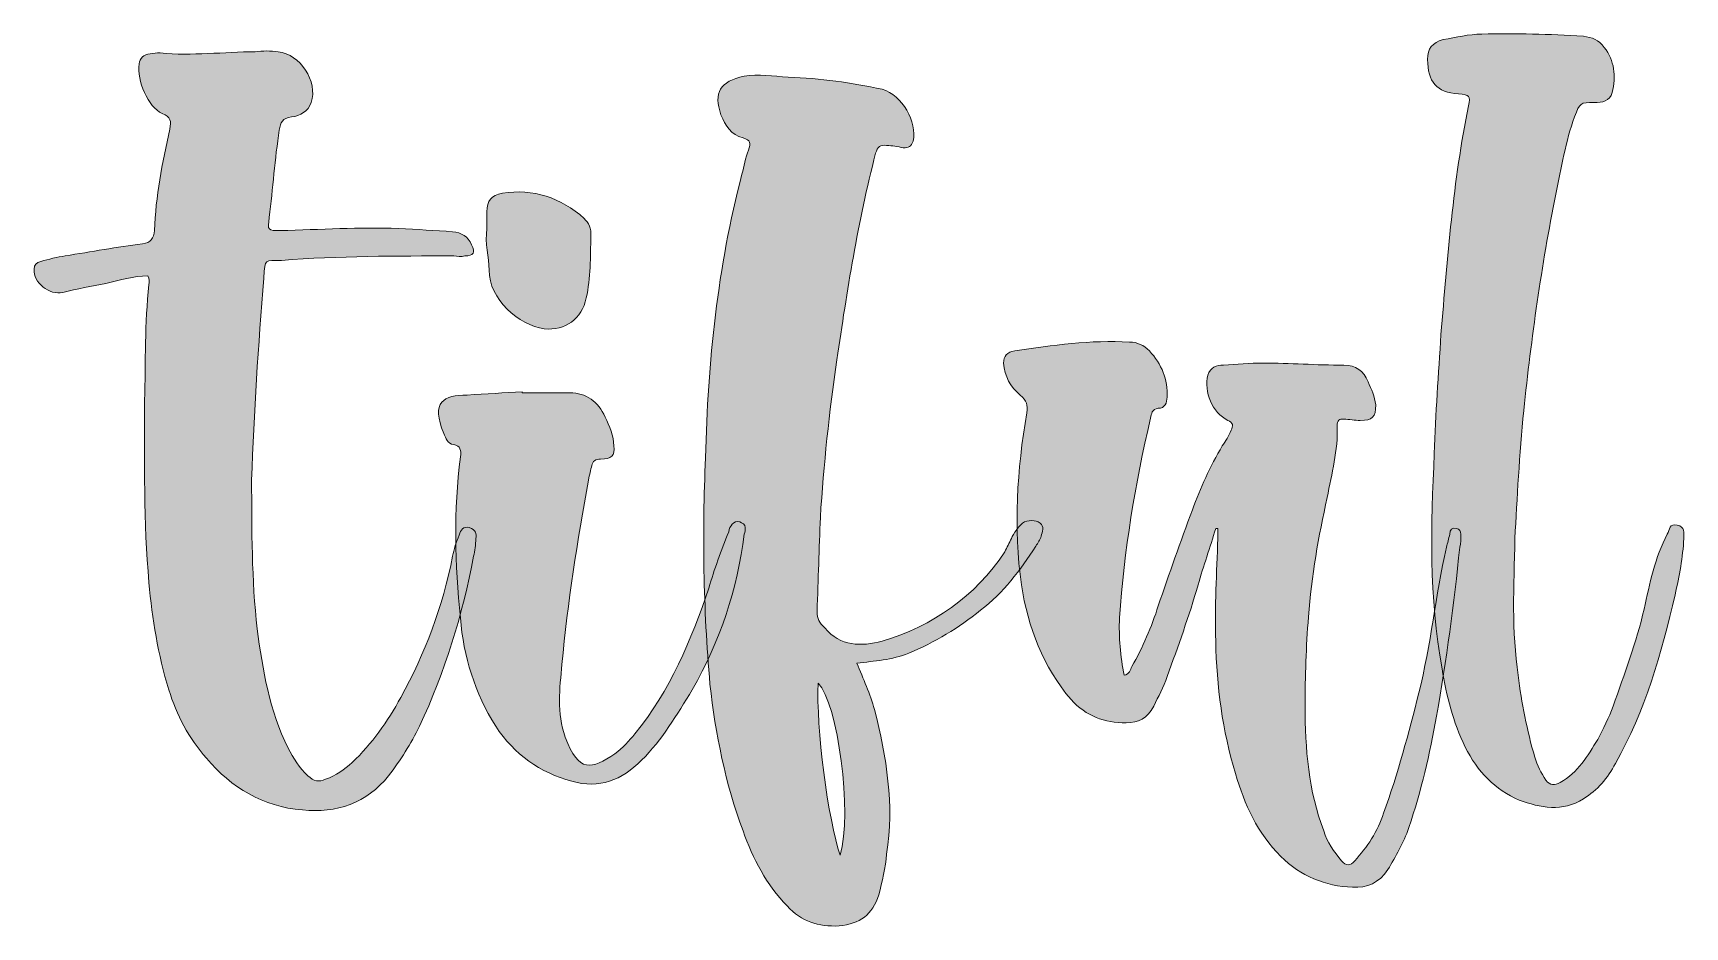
# Model space of a CAD drawing. Header units: inches. Extents: x 148 to 931, y -938 to -143.
# Drawn here: x 351 to 685.9, y -937.8 to -756.4 of the extents above; entities that cross this region are included whole.
import ezdxf

# ---------------------------------------------------------------- set-up
doc = ezdxf.new("R2010")
doc.units = ezdxf.units.IN
doc.header["$MEASUREMENT"] = 0
doc.layers.add('Layer 1', color=7, linetype='Continuous')

# ---------------------------------------------------------------- blocks, each defined once
blk = doc.blocks.new('block 6')
at = {"layer": 'Layer 1', "true_color": 0x2a4f7b}
h = blk.add_hatch(color=167, dxfattribs=at)
h.dxf.hatch_style = 2
edge = h.paths.add_edge_path()
edge.add_spline(control_points=[(652.07, -886.73), (652.75, -892.33), (653.86, -897.93), (655.43, -903.3), (655.88, -905.09), (656.77, -906.43), (657.67, -908), (658.57, -909.12), (659.46, -909.12), (660.58, -908.45), (664.16, -906.43), (666.18, -903.08), (668.19, -899.72), (669.31, -897.7), (670.43, -895.24), (671.33, -893), (673.56, -886.51), (676.03, -880.02), (677.6, -873.3), (678.71, -868.15), (679.83, -862.78), (682.3, -858.08), (682.75, -857.18), (682.75, -855.84), (684.31, -856.29), (685.88, -856.51), (685.66, -857.85), (685.66, -858.97), (685.43, -862.78), (684.76, -866.59), (683.86, -870.39), (681.18, -882.26), (677.82, -893.9), (671.77, -904.64), (670.21, -907.55), (668.19, -910.01), (665.28, -911.81), (661.03, -914.49), (656.55, -913.6), (652.3, -912.03), (647.37, -910.01), (643.79, -906.21), (641.33, -901.29), (638.86, -896.13), (637.52, -890.98), (636.63, -885.39), (633.94, -870.84), (634.39, -856.29), (635.06, -841.73), (635.28, -833.67), (635.95, -825.62), (636.4, -817.56), (637.75, -802.11), (638.86, -786.44), (642, -771.22), (642.45, -769.2), (642.22, -768.98), (639.98, -768.75), (635.51, -768.53), (633.71, -766.29), (633.71, -761.81), (633.71, -759.57), (634.61, -758.45), (636.85, -757.78), (639.54, -757.34), (642, -756.67), (644.69, -756.67), (651.62, -756.44), (658.34, -756.67), (665.28, -757.11), (667.08, -757.34), (668.42, -757.78), (669.53, -759.35), (671.55, -762.03), (672, -765.17), (671.1, -768.53), (670.66, -770.32), (669.09, -770.54), (667.52, -770.54), (664.61, -770.54), (664.61, -770.54), (663.49, -773.46), (661.7, -778.38), (660.81, -783.75), (659.69, -789.13), (656.77, -803.68), (654.76, -818.23), (653.19, -833), (652.3, -841.96), (651.85, -850.91), (651.4, -858.97), (651.18, -868.82), (650.73, -877.78), (652.07, -886.73)], knot_values=[0, 0, 0, 0, 1, 1, 1, 2, 2, 2, 3, 3, 3, 4, 4, 4, 5, 5, 5, 6, 6, 6, 7, 7, 7, 8, 8, 8, 9, 9, 9, 10, 10, 10, 11, 11, 11, 12, 12, 12, 13, 13, 13, 14, 14, 14, 15, 15, 15, 16, 16, 16, 17, 17, 17, 18, 18, 18, 19, 19, 19, 20, 20, 20, 21, 21, 21, 22, 22, 22, 23, 23, 23, 24, 24, 24, 25, 25, 25, 26, 26, 26, 27, 27, 27, 28, 28, 28, 29, 29, 29, 30, 30, 30, 31, 31, 31, 31], degree=3, periodic=1)
h = blk.add_hatch(color=167, dxfattribs=at)
h.dxf.hatch_style = 2
edge = h.paths.add_edge_path()
edge.add_spline(control_points=[(365.75, -807.26), (362.84, -807.71), (359.93, -808.38), (357.02, -809.05), (354.33, -809.72), (350.98, -807.04), (351.2, -804.35), (351.2, -803.45), (351.65, -803), (352.54, -802.78), (354.11, -802.33), (355.9, -801.88), (357.47, -801.66), (362.84, -800.77), (367.99, -799.87), (373.14, -799.2), (374.93, -798.97), (375.38, -798.08), (375.6, -796.51), (375.83, -789.57), (377.17, -782.86), (378.74, -775.92), (378.96, -774.35), (378.96, -773.46), (377.17, -772.78), (374.26, -771.44), (372.02, -766.07), (372.47, -762.71), (372.69, -761.59), (373.36, -760.69), (374.71, -760.69), (375.38, -760.47), (376.05, -760.47), (376.72, -760.47), (383.21, -761.14), (389.71, -760.25), (395.98, -760.25), (397.54, -760.02), (399.11, -760.02), (400.68, -760.25), (405.15, -760.69), (408.74, -766.29), (407.39, -770.54), (406.72, -772.34), (405.15, -773.23), (403.36, -773.46), (401.57, -773.68), (401.12, -774.57), (400.9, -776.14), (400, -781.96), (399.56, -788.01), (398.88, -793.83), (398.44, -796.51), (398.66, -796.51), (401.12, -796.51), (409.18, -796.29), (417.24, -795.84), (425.08, -796.07), (428.88, -796.29), (432.47, -796.51), (436.05, -796.74), (437.84, -796.96), (439.18, -797.63), (439.85, -799.42), (440.75, -800.99), (440.3, -801.66), (438.51, -801.66), (437.84, -801.88), (436.94, -801.66), (436.27, -801.66), (424.63, -801.66), (412.99, -801.66), (401.35, -802.56), (397.99, -802.78), (397.99, -801.88), (397.77, -806.14), (396.65, -819.79), (395.75, -833.45), (395.3, -847.11), (395.3, -857.18), (395.3, -867.26), (396.42, -877.33), (397.54, -885.62), (398.88, -893.9), (402.69, -901.51), (403.81, -903.52), (404.93, -905.54), (406.72, -907.11), (407.84, -908.22), (408.96, -908.45), (410.3, -907.78), (412.32, -907.11), (414.11, -905.76), (415.68, -904.42), (419.71, -900.61), (422.84, -896.13), (425.53, -891.21), (430.45, -882.26), (434.03, -872.85), (436.05, -862.56), (436.27, -861.21), (436.72, -859.64), (437.39, -858.3), (437.61, -857.18), (438.29, -856.51), (439.41, -856.73), (440.75, -857.18), (440.97, -858.08), (440.75, -858.97), (440.75, -860.32), (440.53, -861.44), (440.3, -862.56), (438.06, -874.42), (434.48, -886.06), (429.33, -897.03), (427.54, -900.61), (425.53, -903.97), (423.06, -907.11), (418.59, -912.7), (412.54, -914.72), (405.6, -914.04), (397.54, -913.37), (391.27, -909.57), (386.13, -903.52), (382.54, -899.49), (380.08, -894.79), (378.51, -889.64), (376.27, -882.48), (375.16, -875.31), (374.48, -867.93), (373.36, -855.61), (373.59, -843.3), (373.59, -830.99), (373.81, -823.15), (373.59, -815.32), (374.48, -807.48), (374.48, -807.04), (374.71, -806.36), (374.26, -805.69), (371.35, -805.69), (368.66, -806.59), (365.75, -807.26)], knot_values=[0, 0, 0, 0, 1, 1, 1, 2, 2, 2, 3, 3, 3, 4, 4, 4, 5, 5, 5, 6, 6, 6, 7, 7, 7, 8, 8, 8, 9, 9, 9, 10, 10, 10, 11, 11, 11, 12, 12, 12, 13, 13, 13, 14, 14, 14, 15, 15, 15, 16, 16, 16, 17, 17, 17, 18, 18, 18, 19, 19, 19, 20, 20, 20, 21, 21, 21, 22, 22, 22, 23, 23, 23, 24, 24, 24, 25, 25, 25, 26, 26, 26, 27, 27, 27, 28, 28, 28, 29, 29, 29, 30, 30, 30, 31, 31, 31, 32, 32, 32, 33, 33, 33, 34, 34, 34, 35, 35, 35, 36, 36, 36, 37, 37, 37, 38, 38, 38, 39, 39, 39, 40, 40, 40, 41, 41, 41, 42, 42, 42, 43, 43, 43, 44, 44, 44, 45, 45, 45, 46, 46, 46, 47, 47, 47, 47], degree=3, periodic=1)
h = blk.add_hatch(color=167, dxfattribs=at)
h.dxf.hatch_style = 2
edge = h.paths.add_edge_path()
edge.add_spline(control_points=[(521.56, -893.67), (524.03, -903.3), (525.59, -912.92), (524.03, -923), (523.8, -925.69), (523.13, -928.6), (522.46, -931.28), (521.12, -935.31), (518.65, -937.1), (514.4, -937.55), (510.15, -937.78), (506.79, -936.66), (503.88, -933.52), (499.62, -929.27), (496.94, -923.9), (494.92, -918.3), (491.34, -908.67), (489.33, -898.6), (488.21, -888.52), (486.86, -873.08), (486.64, -857.85), (487.31, -842.63), (487.76, -823.15), (489.77, -803.9), (494.7, -785.09), (495.15, -783.53), (495.37, -781.74), (496.04, -780.17), (496.49, -778.83), (496.49, -778.16), (494.92, -777.71), (492.46, -777.04), (491.34, -775.25), (490.45, -773.01), (488.88, -768.53), (490.22, -766.29), (495.15, -765.17), (498.06, -764.72), (500.97, -765.17), (504.1, -765.39), (510.59, -765.62), (516.86, -766.51), (523.13, -767.86), (527.16, -768.98), (530.29, -774.57), (529.4, -778.38), (528.95, -779.5), (528.5, -779.72), (527.39, -779.72), (526.26, -779.5), (525.15, -779.27), (524.03, -779.27), (522.68, -779.05), (522.24, -779.5), (521.79, -780.84), (518.21, -794.72), (515.97, -808.83), (513.95, -822.71), (512.38, -833.45), (511.27, -843.97), (510.59, -854.72), (510.37, -860.99), (510.15, -867.26), (509.92, -873.75), (509.92, -875.31), (510.37, -875.99), (511.49, -877.11), (514.62, -880.91), (518.88, -880.91), (523.13, -879.79), (533.43, -876.66), (541.94, -870.84), (547.98, -861.66), (548.43, -860.76), (548.88, -859.87), (549.32, -858.97), (549.77, -857.85), (550.67, -856.73), (551.56, -855.84), (552.68, -855.17), (554.25, -855.17), (555.14, -855.84), (556.04, -856.51), (555.59, -857.63), (555.37, -858.52), (555.14, -859.2), (554.7, -859.87), (554.25, -860.54), (551.11, -865.47), (547.75, -869.94), (543.06, -873.52), (538.58, -877.11), (533.88, -880.02), (528.5, -882.26), (525.15, -883.6), (521.56, -883.82), (517.98, -884.27), (519.33, -887.4), (520.67, -890.54), (521.56, -893.67)], knot_values=[0, 0, 0, 0, 1, 1, 1, 2, 2, 2, 3, 3, 3, 4, 4, 4, 5, 5, 5, 6, 6, 6, 7, 7, 7, 8, 8, 8, 9, 9, 9, 10, 10, 10, 11, 11, 11, 12, 12, 12, 13, 13, 13, 14, 14, 14, 15, 15, 15, 16, 16, 16, 17, 17, 17, 18, 18, 18, 19, 19, 19, 20, 20, 20, 21, 21, 21, 22, 22, 22, 23, 23, 23, 24, 24, 24, 25, 25, 25, 26, 26, 26, 27, 27, 27, 28, 28, 28, 29, 29, 29, 30, 30, 30, 31, 31, 31, 32, 32, 32, 33, 33, 33, 33], degree=3, periodic=1)
edge = h.paths.add_edge_path()
edge.add_spline(control_points=[(510.15, -888.3), (509.7, -897.03), (512.16, -916.28), (514.62, -923.22), (517.09, -914.72), (514.17, -892.33), (510.15, -888.3)], knot_values=[0, 0, 0, 0, 1, 1, 1, 2, 2, 2, 2], degree=3, periodic=1)
h = blk.add_hatch(color=167, dxfattribs=at)
h.dxf.hatch_style = 2
edge = h.paths.add_edge_path()
edge.add_spline(control_points=[(495.37, -856.73), (495.37, -857.18), (495.37, -857.63), (495.15, -858.08), (493.8, -869.27), (490.22, -879.79), (484.63, -889.64), (481.49, -894.79), (478.58, -899.72), (474.33, -903.97), (470.3, -908), (465.82, -909.79), (460.22, -908.22), (453.73, -906.43), (448.58, -902.85), (444.78, -897.03), (440.52, -890.31), (438.28, -882.93), (437.61, -875.09), (436.49, -864.12), (436.27, -853.38), (437.61, -842.41), (437.84, -841.06), (437.61, -840.17), (436.27, -839.94), (434.93, -839.72), (434.7, -838.6), (434.26, -837.7), (431.57, -831.21), (434.26, -829.87), (438.96, -829.87), (442.76, -829.65), (446.57, -829.42), (450.15, -829.2), (450.15, -829.2), (450.15, -829.42), (450.15, -829.42), (453.51, -829.42), (456.64, -829.42), (459.78, -829.42), (463.13, -829.42), (465.6, -831.21), (466.94, -834.35), (467.84, -836.14), (468.73, -838.15), (468.73, -840.17), (468.96, -842.18), (468.28, -842.85), (466.04, -842.85), (464.92, -842.85), (464.48, -843.3), (464.25, -844.2), (464.03, -845.09), (463.81, -845.99), (463.58, -847.11), (461.34, -859.42), (459.33, -871.96), (458.21, -884.5), (457.76, -889.42), (457.09, -894.34), (458.88, -899.27), (461.57, -906.66), (464.25, -905.76), (468.96, -902.63), (470.52, -901.51), (471.87, -899.94), (472.99, -898.6), (480.15, -889.87), (484.4, -879.57), (487.98, -869.05), (489.1, -865.24), (490.45, -861.44), (492.01, -857.63), (492.01, -856.96), (492.46, -856.51), (492.69, -856.06), (493.13, -855.61), (493.58, -855.39), (494.25, -855.61), (494.7, -855.84), (495.37, -856.06), (495.37, -856.73)], knot_values=[0, 0, 0, 0, 1, 1, 1, 2, 2, 2, 3, 3, 3, 4, 4, 4, 5, 5, 5, 6, 6, 6, 7, 7, 7, 8, 8, 8, 9, 9, 9, 10, 10, 10, 11, 11, 11, 12, 12, 12, 13, 13, 13, 14, 14, 14, 15, 15, 15, 16, 16, 16, 17, 17, 17, 18, 18, 18, 19, 19, 19, 20, 20, 20, 21, 21, 21, 22, 22, 22, 23, 23, 23, 24, 24, 24, 25, 25, 25, 26, 26, 26, 27, 27, 27, 27], degree=3, periodic=1)
edge = h.paths.add_edge_path()
edge.add_spline(control_points=[(442.99, -796.07), (442.99, -795.39), (442.99, -794.05), (442.99, -792.71), (442.99, -790.47), (443.88, -789.35), (446.12, -788.9), (452.39, -788.01), (457.99, -789.8), (462.69, -794.05), (463.58, -794.95), (464.25, -796.07), (464.03, -797.63), (464.03, -801.88), (464.03, -806.14), (463.13, -810.17), (462.24, -814.42), (458.88, -816.88), (454.63, -816.44), (449.48, -815.76), (443.43, -810.39), (443.43, -804.57), (443.43, -801.88), (442.54, -799.2), (442.99, -796.07)], knot_values=[0, 0, 0, 0, 1, 1, 1, 2, 2, 2, 3, 3, 3, 4, 4, 4, 5, 5, 5, 6, 6, 6, 7, 7, 7, 8, 8, 8, 8], degree=3, periodic=1)
h = blk.add_hatch(color=167, dxfattribs=at)
h.dxf.hatch_style = 2
edge = h.paths.add_edge_path()
edge.add_spline(control_points=[(587.16, -868.38), (585.36, -874.64), (583.13, -880.91), (580.89, -886.96), (580.21, -889.2), (579.1, -890.98), (578.2, -893), (576.86, -895.46), (575.06, -896.36), (572.6, -896.36), (568.12, -896.36), (564.54, -895.02), (561.41, -891.66), (555.81, -884.94), (552.68, -877.11), (551.34, -868.38), (549.77, -856.73), (550.44, -845.09), (552.45, -833.45), (552.68, -831.89), (552.45, -830.99), (551.11, -829.87), (549.1, -828.3), (547.98, -826.06), (547.75, -823.38), (547.75, -822.03), (548.43, -821.14), (549.99, -820.91), (557.6, -819.79), (565.44, -818.67), (573.27, -819.12), (574.84, -819.12), (576.18, -819.79), (577.3, -820.91), (579.77, -823.6), (581.11, -826.74), (580.89, -830.32), (580.89, -831.44), (580.44, -832.56), (579.1, -832.56), (577.75, -832.78), (577.75, -833.67), (577.53, -834.57), (574.39, -848), (572.16, -861.44), (571.26, -875.09), (571.03, -878.9), (571.48, -882.93), (572.16, -886.73), (573.27, -886.51), (573.5, -885.62), (573.72, -884.94), (575.96, -881.14), (577.75, -876.88), (579.1, -872.63), (581.33, -866.14), (583.57, -859.64), (586.03, -853.15), (587.6, -848.68), (589.61, -844.42), (592.08, -840.17), (592.75, -839.27), (593.42, -838.15), (593.87, -837.03), (594.32, -836.14), (594.32, -835.47), (593.2, -835.02), (590.07, -833.45), (588.27, -829.2), (589.17, -825.84), (589.61, -824.27), (590.96, -823.82), (592.3, -823.82), (594.99, -823.6), (597.68, -823.38), (600.36, -823.38), (605.74, -823.38), (611.11, -823.82), (616.71, -823.82), (619.17, -823.82), (620.74, -824.94), (621.63, -827.18), (622.3, -828.75), (622.98, -830.09), (623.2, -831.89), (623.2, -834.35), (622.53, -835.02), (620.06, -835.02), (618.94, -835.02), (617.83, -834.79), (616.71, -834.79), (615.81, -834.57), (615.36, -835.02), (615.36, -836.14), (615.59, -841.06), (614.24, -845.77), (613.35, -850.69), (611.56, -858.52), (610.21, -866.59), (609.54, -874.87), (609.09, -880.91), (608.87, -886.96), (608.87, -893), (608.87, -901.51), (609.54, -910.24), (612.67, -918.3), (613.35, -920.54), (614.69, -922.55), (616.26, -924.34), (617.15, -925.46), (618.05, -925.46), (618.94, -924.34), (621.41, -921.66), (623.65, -918.3), (624.76, -914.72), (627.67, -906.66), (629.91, -898.37), (631.93, -890.31), (634.39, -880.46), (635.29, -870.61), (637.53, -860.76), (637.75, -859.87), (637.97, -858.97), (638.2, -858.08), (638.2, -857.18), (638.65, -856.73), (639.54, -856.96), (640.21, -856.96), (640.44, -857.63), (640.44, -858.08), (640.44, -858.97), (640.44, -859.87), (640.21, -860.76), (639.09, -872.18), (637.53, -883.6), (635.51, -895.02), (634.17, -902.63), (632.38, -910.24), (629.91, -917.63), (628.79, -920.76), (627.23, -923.45), (625.66, -926.13), (623.87, -928.82), (621.41, -929.94), (618.5, -929.71), (612.9, -929.49), (607.98, -927.48), (603.94, -923.45), (599.24, -918.75), (596.56, -912.92), (594.77, -906.66), (592.08, -897.93), (590.96, -888.97), (590.74, -879.79), (590.51, -872.85), (590.96, -865.91), (591.18, -858.97), (591.18, -858.3), (591.18, -857.63), (591.18, -856.96), (590.96, -856.96), (590.96, -856.96), (590.74, -856.96), (589.61, -860.76), (588.27, -864.57), (587.16, -868.38)], knot_values=[0, 0, 0, 0, 1, 1, 1, 2, 2, 2, 3, 3, 3, 4, 4, 4, 5, 5, 5, 6, 6, 6, 7, 7, 7, 8, 8, 8, 9, 9, 9, 10, 10, 10, 11, 11, 11, 12, 12, 12, 13, 13, 13, 14, 14, 14, 15, 15, 15, 16, 16, 16, 17, 17, 17, 18, 18, 18, 19, 19, 19, 20, 20, 20, 21, 21, 21, 22, 22, 22, 23, 23, 23, 24, 24, 24, 25, 25, 25, 26, 26, 26, 27, 27, 27, 28, 28, 28, 29, 29, 29, 30, 30, 30, 31, 31, 31, 32, 32, 32, 33, 33, 33, 34, 34, 34, 35, 35, 35, 36, 36, 36, 37, 37, 37, 38, 38, 38, 39, 39, 39, 40, 40, 40, 41, 41, 41, 42, 42, 42, 43, 43, 43, 44, 44, 44, 45, 45, 45, 46, 46, 46, 47, 47, 47, 48, 48, 48, 49, 49, 49, 50, 50, 50, 51, 51, 51, 52, 52, 52, 53, 53, 53, 54, 54, 54, 55, 55, 55, 55], degree=3, periodic=1)
at = {"layer": 'Layer 1', "lineweight": 0}
for points, knots in [([(652.07, -886.73), (652.75, -892.33), (653.86, -897.93), (655.43, -903.3), (655.88, -905.09), (656.77, -906.43), (657.67, -908), (658.57, -909.12), (659.46, -909.12), (660.58, -908.45), (664.16, -906.43), (666.18, -903.08), (668.19, -899.72), (669.31, -897.7), (670.43, -895.24), (671.33, -893), (673.56, -886.51), (676.03, -880.02), (677.6, -873.3), (678.71, -868.15), (679.83, -862.78), (682.3, -858.08), (682.75, -857.18), (682.75, -855.84), (684.31, -856.29), (685.88, -856.51), (685.66, -857.85), (685.66, -858.97), (685.43, -862.78), (684.76, -866.59), (683.86, -870.39), (681.18, -882.26), (677.82, -893.9), (671.77, -904.64), (670.21, -907.55), (668.19, -910.01), (665.28, -911.81), (661.03, -914.49), (656.55, -913.6), (652.3, -912.03), (647.37, -910.01), (643.79, -906.21), (641.33, -901.29), (638.86, -896.13), (637.52, -890.98), (636.63, -885.39), (633.94, -870.84), (634.39, -856.29), (635.06, -841.73), (635.28, -833.67), (635.95, -825.62), (636.4, -817.56), (637.75, -802.11), (638.86, -786.44), (642, -771.22), (642.45, -769.2), (642.22, -768.98), (639.98, -768.75), (635.51, -768.53), (633.71, -766.29), (633.71, -761.81), (633.71, -759.57), (634.61, -758.45), (636.85, -757.78), (639.54, -757.34), (642, -756.67), (644.69, -756.67), (651.62, -756.44), (658.34, -756.67), (665.28, -757.11), (667.08, -757.34), (668.42, -757.78), (669.53, -759.35), (671.55, -762.03), (672, -765.17), (671.1, -768.53), (670.66, -770.32), (669.09, -770.54), (667.52, -770.54), (664.61, -770.54), (664.61, -770.54), (663.49, -773.46), (661.7, -778.38), (660.81, -783.75), (659.69, -789.13), (656.77, -803.68), (654.76, -818.23), (653.19, -833), (652.3, -841.96), (651.85, -850.91), (651.4, -858.97), (651.18, -868.82), (650.73, -877.78), (652.07, -886.73)], [0, 0, 0, 0, 1, 1, 1, 2, 2, 2, 3, 3, 3, 4, 4, 4, 5, 5, 5, 6, 6, 6, 7, 7, 7, 8, 8, 8, 9, 9, 9, 10, 10, 10, 11, 11, 11, 12, 12, 12, 13, 13, 13, 14, 14, 14, 15, 15, 15, 16, 16, 16, 17, 17, 17, 18, 18, 18, 19, 19, 19, 20, 20, 20, 21, 21, 21, 22, 22, 22, 23, 23, 23, 24, 24, 24, 25, 25, 25, 26, 26, 26, 27, 27, 27, 28, 28, 28, 29, 29, 29, 30, 30, 30, 31, 31, 31, 31]), ([(365.75, -807.26), (362.84, -807.71), (359.93, -808.38), (357.02, -809.05), (354.33, -809.72), (350.98, -807.04), (351.2, -804.35), (351.2, -803.45), (351.65, -803), (352.54, -802.78), (354.11, -802.33), (355.9, -801.88), (357.47, -801.66), (362.84, -800.77), (367.99, -799.87), (373.14, -799.2), (374.93, -798.97), (375.38, -798.08), (375.6, -796.51), (375.83, -789.57), (377.17, -782.86), (378.74, -775.92), (378.96, -774.35), (378.96, -773.46), (377.17, -772.78), (374.26, -771.44), (372.02, -766.07), (372.47, -762.71), (372.69, -761.59), (373.36, -760.69), (374.71, -760.69), (375.38, -760.47), (376.05, -760.47), (376.72, -760.47), (383.21, -761.14), (389.71, -760.25), (395.98, -760.25), (397.54, -760.02), (399.11, -760.02), (400.68, -760.25), (405.15, -760.69), (408.74, -766.29), (407.39, -770.54), (406.72, -772.34), (405.15, -773.23), (403.36, -773.46), (401.57, -773.68), (401.12, -774.57), (400.9, -776.14), (400, -781.96), (399.56, -788.01), (398.88, -793.83), (398.44, -796.51), (398.66, -796.51), (401.12, -796.51), (409.18, -796.29), (417.24, -795.84), (425.08, -796.07), (428.88, -796.29), (432.47, -796.51), (436.05, -796.74), (437.84, -796.96), (439.18, -797.63), (439.85, -799.42), (440.75, -800.99), (440.3, -801.66), (438.51, -801.66), (437.84, -801.88), (436.94, -801.66), (436.27, -801.66), (424.63, -801.66), (412.99, -801.66), (401.35, -802.56), (397.99, -802.78), (397.99, -801.88), (397.77, -806.14), (396.65, -819.79), (395.75, -833.45), (395.3, -847.11), (395.3, -857.18), (395.3, -867.26), (396.42, -877.33), (397.54, -885.62), (398.88, -893.9), (402.69, -901.51), (403.81, -903.52), (404.93, -905.54), (406.72, -907.11), (407.84, -908.22), (408.96, -908.45), (410.3, -907.78), (412.32, -907.11), (414.11, -905.76), (415.68, -904.42), (419.71, -900.61), (422.84, -896.13), (425.53, -891.21), (430.45, -882.26), (434.03, -872.85), (436.05, -862.56), (436.27, -861.21), (436.72, -859.64), (437.39, -858.3), (437.61, -857.18), (438.29, -856.51), (439.41, -856.73), (440.75, -857.18), (440.97, -858.08), (440.75, -858.97), (440.75, -860.32), (440.53, -861.44), (440.3, -862.56), (438.06, -874.42), (434.48, -886.06), (429.33, -897.03), (427.54, -900.61), (425.53, -903.97), (423.06, -907.11), (418.59, -912.7), (412.54, -914.72), (405.6, -914.04), (397.54, -913.37), (391.27, -909.57), (386.13, -903.52), (382.54, -899.49), (380.08, -894.79), (378.51, -889.64), (376.27, -882.48), (375.16, -875.31), (374.48, -867.93), (373.36, -855.61), (373.59, -843.3), (373.59, -830.99), (373.81, -823.15), (373.59, -815.32), (374.48, -807.48), (374.48, -807.04), (374.71, -806.36), (374.26, -805.69), (371.35, -805.69), (368.66, -806.59), (365.75, -807.26)], [0, 0, 0, 0, 1, 1, 1, 2, 2, 2, 3, 3, 3, 4, 4, 4, 5, 5, 5, 6, 6, 6, 7, 7, 7, 8, 8, 8, 9, 9, 9, 10, 10, 10, 11, 11, 11, 12, 12, 12, 13, 13, 13, 14, 14, 14, 15, 15, 15, 16, 16, 16, 17, 17, 17, 18, 18, 18, 19, 19, 19, 20, 20, 20, 21, 21, 21, 22, 22, 22, 23, 23, 23, 24, 24, 24, 25, 25, 25, 26, 26, 26, 27, 27, 27, 28, 28, 28, 29, 29, 29, 30, 30, 30, 31, 31, 31, 32, 32, 32, 33, 33, 33, 34, 34, 34, 35, 35, 35, 36, 36, 36, 37, 37, 37, 38, 38, 38, 39, 39, 39, 40, 40, 40, 41, 41, 41, 42, 42, 42, 43, 43, 43, 44, 44, 44, 45, 45, 45, 46, 46, 46, 47, 47, 47, 47]), ([(521.56, -893.67), (524.03, -903.3), (525.59, -912.92), (524.03, -923), (523.8, -925.69), (523.13, -928.6), (522.46, -931.28), (521.12, -935.31), (518.65, -937.1), (514.4, -937.55), (510.15, -937.78), (506.79, -936.66), (503.88, -933.52), (499.62, -929.27), (496.94, -923.9), (494.92, -918.3), (491.34, -908.67), (489.33, -898.6), (488.21, -888.52), (486.86, -873.08), (486.64, -857.85), (487.31, -842.63), (487.76, -823.15), (489.77, -803.9), (494.7, -785.09), (495.15, -783.53), (495.37, -781.74), (496.04, -780.17), (496.49, -778.83), (496.49, -778.16), (494.92, -777.71), (492.46, -777.04), (491.34, -775.25), (490.45, -773.01), (488.88, -768.53), (490.22, -766.29), (495.15, -765.17), (498.06, -764.72), (500.97, -765.17), (504.1, -765.39), (510.59, -765.62), (516.86, -766.51), (523.13, -767.86), (527.16, -768.98), (530.29, -774.57), (529.4, -778.38), (528.95, -779.5), (528.5, -779.72), (527.39, -779.72), (526.26, -779.5), (525.15, -779.27), (524.03, -779.27), (522.68, -779.05), (522.24, -779.5), (521.79, -780.84), (518.21, -794.72), (515.97, -808.83), (513.95, -822.71), (512.38, -833.45), (511.27, -843.97), (510.59, -854.72), (510.37, -860.99), (510.15, -867.26), (509.92, -873.75), (509.92, -875.31), (510.37, -875.99), (511.49, -877.11), (514.62, -880.91), (518.88, -880.91), (523.13, -879.79), (533.43, -876.66), (541.94, -870.84), (547.98, -861.66), (548.43, -860.76), (548.88, -859.87), (549.32, -858.97), (549.77, -857.85), (550.67, -856.73), (551.56, -855.84), (552.68, -855.17), (554.25, -855.17), (555.14, -855.84), (556.04, -856.51), (555.59, -857.63), (555.37, -858.52), (555.14, -859.2), (554.7, -859.87), (554.25, -860.54), (551.11, -865.47), (547.75, -869.94), (543.06, -873.52), (538.58, -877.11), (533.88, -880.02), (528.5, -882.26), (525.15, -883.6), (521.56, -883.82), (517.98, -884.27), (519.33, -887.4), (520.67, -890.54), (521.56, -893.67)], [0, 0, 0, 0, 1, 1, 1, 2, 2, 2, 3, 3, 3, 4, 4, 4, 5, 5, 5, 6, 6, 6, 7, 7, 7, 8, 8, 8, 9, 9, 9, 10, 10, 10, 11, 11, 11, 12, 12, 12, 13, 13, 13, 14, 14, 14, 15, 15, 15, 16, 16, 16, 17, 17, 17, 18, 18, 18, 19, 19, 19, 20, 20, 20, 21, 21, 21, 22, 22, 22, 23, 23, 23, 24, 24, 24, 25, 25, 25, 26, 26, 26, 27, 27, 27, 28, 28, 28, 29, 29, 29, 30, 30, 30, 31, 31, 31, 32, 32, 32, 33, 33, 33, 33]), ([(442.99, -796.07), (442.99, -795.39), (442.99, -794.05), (442.99, -792.71), (442.99, -790.47), (443.88, -789.35), (446.12, -788.9), (452.39, -788.01), (457.99, -789.8), (462.69, -794.05), (463.58, -794.95), (464.25, -796.07), (464.03, -797.63), (464.03, -801.88), (464.03, -806.14), (463.13, -810.17), (462.24, -814.42), (458.88, -816.88), (454.63, -816.44), (449.48, -815.76), (443.43, -810.39), (443.43, -804.57), (443.43, -801.88), (442.54, -799.2), (442.99, -796.07)], [0, 0, 0, 0, 1, 1, 1, 2, 2, 2, 3, 3, 3, 4, 4, 4, 5, 5, 5, 6, 6, 6, 7, 7, 7, 8, 8, 8, 8]), ([(587.16, -868.38), (585.36, -874.64), (583.13, -880.91), (580.89, -886.96), (580.21, -889.2), (579.1, -890.98), (578.2, -893), (576.86, -895.46), (575.06, -896.36), (572.6, -896.36), (568.12, -896.36), (564.54, -895.02), (561.41, -891.66), (555.81, -884.94), (552.68, -877.11), (551.34, -868.38), (549.77, -856.73), (550.44, -845.09), (552.45, -833.45), (552.68, -831.89), (552.45, -830.99), (551.11, -829.87), (549.1, -828.3), (547.98, -826.06), (547.75, -823.38), (547.75, -822.03), (548.43, -821.14), (549.99, -820.91), (557.6, -819.79), (565.44, -818.67), (573.27, -819.12), (574.84, -819.12), (576.18, -819.79), (577.3, -820.91), (579.77, -823.6), (581.11, -826.74), (580.89, -830.32), (580.89, -831.44), (580.44, -832.56), (579.1, -832.56), (577.75, -832.78), (577.75, -833.67), (577.53, -834.57), (574.39, -848), (572.16, -861.44), (571.26, -875.09), (571.03, -878.9), (571.48, -882.93), (572.16, -886.73), (573.27, -886.51), (573.5, -885.62), (573.72, -884.94), (575.96, -881.14), (577.75, -876.88), (579.1, -872.63), (581.33, -866.14), (583.57, -859.64), (586.03, -853.15), (587.6, -848.68), (589.61, -844.42), (592.08, -840.17), (592.75, -839.27), (593.42, -838.15), (593.87, -837.03), (594.32, -836.14), (594.32, -835.47), (593.2, -835.02), (590.07, -833.45), (588.27, -829.2), (589.17, -825.84), (589.61, -824.27), (590.96, -823.82), (592.3, -823.82), (594.99, -823.6), (597.68, -823.38), (600.36, -823.38), (605.74, -823.38), (611.11, -823.82), (616.71, -823.82), (619.17, -823.82), (620.74, -824.94), (621.63, -827.18), (622.3, -828.75), (622.98, -830.09), (623.2, -831.89), (623.2, -834.35), (622.53, -835.02), (620.06, -835.02), (618.94, -835.02), (617.83, -834.79), (616.71, -834.79), (615.81, -834.57), (615.36, -835.02), (615.36, -836.14), (615.59, -841.06), (614.24, -845.77), (613.35, -850.69), (611.56, -858.52), (610.21, -866.59), (609.54, -874.87), (609.09, -880.91), (608.87, -886.96), (608.87, -893), (608.87, -901.51), (609.54, -910.24), (612.67, -918.3), (613.35, -920.54), (614.69, -922.55), (616.26, -924.34), (617.15, -925.46), (618.05, -925.46), (618.94, -924.34), (621.41, -921.66), (623.65, -918.3), (624.76, -914.72), (627.67, -906.66), (629.91, -898.37), (631.93, -890.31), (634.39, -880.46), (635.29, -870.61), (637.53, -860.76), (637.75, -859.87), (637.97, -858.97), (638.2, -858.08), (638.2, -857.18), (638.65, -856.73), (639.54, -856.96), (640.21, -856.96), (640.44, -857.63), (640.44, -858.08), (640.44, -858.97), (640.44, -859.87), (640.21, -860.76), (639.09, -872.18), (637.53, -883.6), (635.51, -895.02), (634.17, -902.63), (632.38, -910.24), (629.91, -917.63), (628.79, -920.76), (627.23, -923.45), (625.66, -926.13), (623.87, -928.82), (621.41, -929.94), (618.5, -929.71), (612.9, -929.49), (607.98, -927.48), (603.94, -923.45), (599.24, -918.75), (596.56, -912.92), (594.77, -906.66), (592.08, -897.93), (590.96, -888.97), (590.74, -879.79), (590.51, -872.85), (590.96, -865.91), (591.18, -858.97), (591.18, -858.3), (591.18, -857.63), (591.18, -856.96), (590.96, -856.96), (590.96, -856.96), (590.74, -856.96), (589.61, -860.76), (588.27, -864.57), (587.16, -868.38)], [0, 0, 0, 0, 1, 1, 1, 2, 2, 2, 3, 3, 3, 4, 4, 4, 5, 5, 5, 6, 6, 6, 7, 7, 7, 8, 8, 8, 9, 9, 9, 10, 10, 10, 11, 11, 11, 12, 12, 12, 13, 13, 13, 14, 14, 14, 15, 15, 15, 16, 16, 16, 17, 17, 17, 18, 18, 18, 19, 19, 19, 20, 20, 20, 21, 21, 21, 22, 22, 22, 23, 23, 23, 24, 24, 24, 25, 25, 25, 26, 26, 26, 27, 27, 27, 28, 28, 28, 29, 29, 29, 30, 30, 30, 31, 31, 31, 32, 32, 32, 33, 33, 33, 34, 34, 34, 35, 35, 35, 36, 36, 36, 37, 37, 37, 38, 38, 38, 39, 39, 39, 40, 40, 40, 41, 41, 41, 42, 42, 42, 43, 43, 43, 44, 44, 44, 45, 45, 45, 46, 46, 46, 47, 47, 47, 48, 48, 48, 49, 49, 49, 50, 50, 50, 51, 51, 51, 52, 52, 52, 53, 53, 53, 54, 54, 54, 55, 55, 55, 55]), ([(495.37, -856.73), (495.37, -857.18), (495.37, -857.63), (495.15, -858.08), (493.8, -869.27), (490.22, -879.79), (484.63, -889.64), (481.49, -894.79), (478.58, -899.72), (474.33, -903.97), (470.3, -908), (465.82, -909.79), (460.22, -908.22), (453.73, -906.43), (448.58, -902.85), (444.78, -897.03), (440.52, -890.31), (438.28, -882.93), (437.61, -875.09), (436.49, -864.12), (436.27, -853.38), (437.61, -842.41), (437.84, -841.06), (437.61, -840.17), (436.27, -839.94), (434.93, -839.72), (434.7, -838.6), (434.26, -837.7), (431.57, -831.21), (434.26, -829.87), (438.96, -829.87), (442.76, -829.65), (446.57, -829.42), (450.15, -829.2), (450.15, -829.2), (450.15, -829.42), (450.15, -829.42), (453.51, -829.42), (456.64, -829.42), (459.78, -829.42), (463.13, -829.42), (465.6, -831.21), (466.94, -834.35), (467.84, -836.14), (468.73, -838.15), (468.73, -840.17), (468.96, -842.18), (468.28, -842.85), (466.04, -842.85), (464.92, -842.85), (464.48, -843.3), (464.25, -844.2), (464.03, -845.09), (463.81, -845.99), (463.58, -847.11), (461.34, -859.42), (459.33, -871.96), (458.21, -884.5), (457.76, -889.42), (457.09, -894.34), (458.88, -899.27), (461.57, -906.66), (464.25, -905.76), (468.96, -902.63), (470.52, -901.51), (471.87, -899.94), (472.99, -898.6), (480.15, -889.87), (484.4, -879.57), (487.98, -869.05), (489.1, -865.24), (490.45, -861.44), (492.01, -857.63), (492.01, -856.96), (492.46, -856.51), (492.69, -856.06), (493.13, -855.61), (493.58, -855.39), (494.25, -855.61), (494.7, -855.84), (495.37, -856.06), (495.37, -856.73)], [0, 0, 0, 0, 1, 1, 1, 2, 2, 2, 3, 3, 3, 4, 4, 4, 5, 5, 5, 6, 6, 6, 7, 7, 7, 8, 8, 8, 9, 9, 9, 10, 10, 10, 11, 11, 11, 12, 12, 12, 13, 13, 13, 14, 14, 14, 15, 15, 15, 16, 16, 16, 17, 17, 17, 18, 18, 18, 19, 19, 19, 20, 20, 20, 21, 21, 21, 22, 22, 22, 23, 23, 23, 24, 24, 24, 25, 25, 25, 26, 26, 26, 27, 27, 27, 27]), ([(510.15, -888.3), (509.7, -897.03), (512.16, -916.28), (514.62, -923.22), (517.09, -914.72), (514.17, -892.33), (510.15, -888.3)], [0, 0, 0, 0, 1, 1, 1, 2, 2, 2, 2])]:
    blk.add_open_spline(points, degree=3, knots=knots, dxfattribs=at)
blk = doc.blocks.new('block 2')
at = {"layer": 'Layer 1'}
blk.add_blockref('block 6', (0, 0), dxfattribs=at)

msp = doc.modelspace()

# ---------------------------------------------------------------- block references
at = {"layer": 'Layer 1'}
msp.add_blockref('block 2', (0, 0), dxfattribs=at)

doc.saveas('drawing.dxf')
